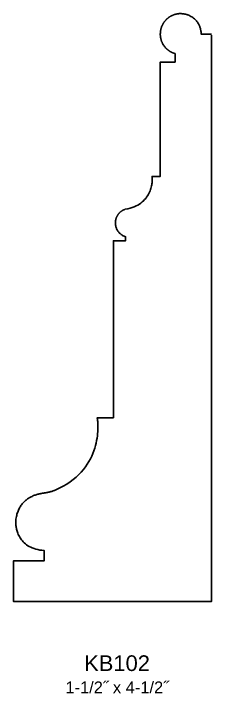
# Model space of a CAD drawing. Extents: x -7.6 to 25.2, y -14.8 to 21.1.
# Drawn here: x 7.14 to 8.65, y 4.96 to 10.16 of the extents above; entities that cross this region are included whole.
import ezdxf

# ---------------------------------------------------------------- set-up
doc = ezdxf.new("R2010")
doc.units = 0
doc.header["$MEASUREMENT"] = 0

# ---------------------------------------------------------------- blocks, each defined once
blk = doc.blocks.new('KB102')
at = {"flags": 128}
blk.add_lwpolyline([(0, 4.3435), (-0.0002, 4.3435), (-0.0007, 4.3435), (-0.0015, 4.3435), (-0.0027, 4.3435), (-0.0041, 4.3435), (-0.0058, 4.3435), (-0.0078, 4.3435), (-0.0099, 4.3435), (-0.0123, 4.3435), (-0.0148, 4.3435), (-0.0175, 4.3435), (-0.0204, 4.3435), (-0.0233, 4.3435), (-0.0264, 4.3435), (-0.0296, 4.3435), (-0.0328, 4.3435), (-0.036, 4.3435), (-0.0393, 4.3435), (-0.0426, 4.3435), (-0.0458, 4.3435), (-0.049, 4.3435), (-0.0522, 4.3435), (-0.0553, 4.3435), (-0.0582, 4.3435), (-0.0611, 4.3435), (-0.0638, 4.3435), (-0.0663, 4.3435), (-0.0687, 4.3435), (-0.0708, 4.3435), (-0.0728, 4.3435), (-0.0745, 4.3435), (-0.0759, 4.3435), (-0.0771, 4.3435), (-0.0779, 4.3435), (-0.0784, 4.3435), (-0.0786, 4.3435), (-0.0786, 4.3437), (-0.0786, 4.3444), (-0.0786, 4.3456), (-0.0786, 4.3471), (-0.0786, 4.3491), (-0.0787, 4.3514), (-0.0789, 4.3541), (-0.0792, 4.3571), (-0.0795, 4.3605), (-0.08, 4.3641), (-0.0806, 4.368), (-0.0813, 4.3721), (-0.0822, 4.3765), (-0.0833, 4.3811), (-0.0845, 4.3858), (-0.086, 4.3907), (-0.0877, 4.3958), (-0.0896, 4.401), (-0.0917, 4.4063), (-0.0942, 4.4116), (-0.0969, 4.417), (-0.0999, 4.4225), (-0.1032, 4.4279), (-0.1068, 4.4334), (-0.1108, 4.4388), (-0.1151, 4.4441), (-0.1198, 4.4494), (-0.1248, 4.4546), (-0.1303, 4.4597), (-0.1362, 4.4647), (-0.1425, 4.4694), (-0.1493, 4.474), (-0.1565, 4.4785), (-0.1642, 4.4826), (-0.1724, 4.4866), (-0.1811, 4.4903), (-0.1824, 4.4907), (-0.1837, 4.4911), (-0.185, 4.4915), (-0.1863, 4.4919), (-0.1876, 4.4923), (-0.189, 4.4927), (-0.1903, 4.493), (-0.1917, 4.4934), (-0.1931, 4.4938), (-0.1945, 4.4941), (-0.1959, 4.4944), (-0.1973, 4.4947), (-0.1988, 4.495), (-0.2002, 4.4953), (-0.2017, 4.4956), (-0.2032, 4.4959), (-0.2046, 4.4962), (-0.2061, 4.4965), (-0.2076, 4.4967), (-0.2092, 4.4969), (-0.2107, 4.4972), (-0.2122, 4.4974), (-0.2138, 4.4976), (-0.2153, 4.4978), (-0.2169, 4.498), (-0.2185, 4.4982), (-0.2201, 4.4984), (-0.2217, 4.4986), (-0.2233, 4.4988), (-0.2249, 4.4989), (-0.2265, 4.4991), (-0.2282, 4.4992), (-0.2298, 4.4994), (-0.2315, 4.4995), (-0.2332, 4.4996), (-0.2348, 4.4997), (-0.238, 4.4997), (-0.2412, 4.4996), (-0.2444, 4.4994), (-0.2476, 4.4992), (-0.2507, 4.4989), (-0.2538, 4.4986), (-0.257, 4.4981), (-0.2601, 4.4977), (-0.2632, 4.4971), (-0.2662, 4.4965), (-0.2693, 4.4959), (-0.2723, 4.4951), (-0.2753, 4.4944), (-0.2783, 4.4935), (-0.2812, 4.4926), (-0.2842, 4.4917), (-0.2871, 4.4907), (-0.29, 4.4896), (-0.2928, 4.4885), (-0.2956, 4.4873), (-0.2985, 4.4861), (-0.3012, 4.4849), (-0.304, 4.4835), (-0.3067, 4.4822), (-0.3093, 4.4808), (-0.312, 4.4793), (-0.3146, 4.4778), (-0.3172, 4.4762), (-0.3197, 4.4746), (-0.3222, 4.473), (-0.3247, 4.4713), (-0.3271, 4.4696), (-0.3295, 4.4678), (-0.3318, 4.466), (-0.3341, 4.4641), (-0.3364, 4.4622), (-0.3381, 4.4607), (-0.3398, 4.4592), (-0.3415, 4.4577), (-0.3431, 4.4561), (-0.3447, 4.4545), (-0.3463, 4.4529), (-0.3478, 4.4513), (-0.3493, 4.4496), (-0.3508, 4.448), (-0.3523, 4.4463), (-0.3537, 4.4446), (-0.3551, 4.4429), (-0.3565, 4.4412), (-0.3578, 4.4394), (-0.3592, 4.4377), (-0.3605, 4.4359), (-0.3617, 4.4342), (-0.3629, 4.4324), (-0.3641, 4.4307), (-0.3653, 4.4289), (-0.3665, 4.4272), (-0.3676, 4.4254), (-0.3686, 4.4236), (-0.3697, 4.4219), (-0.3707, 4.4202), (-0.3717, 4.4184), (-0.3727, 4.4167), (-0.3736, 4.415), (-0.3745, 4.4133), (-0.3753, 4.4116), (-0.3762, 4.4099), (-0.377, 4.4083), (-0.3777, 4.4066), (-0.3784, 4.405), (-0.3791, 4.4034), (-0.3798, 4.4018), (-0.3806, 4.3998), (-0.3814, 4.3977), (-0.3821, 4.3957), (-0.3828, 4.3936), (-0.3834, 4.3916), (-0.384, 4.3896), (-0.3845, 4.3876), (-0.3851, 4.3857), (-0.3856, 4.3837), (-0.386, 4.3818), (-0.3865, 4.3799), (-0.3869, 4.378), (-0.3872, 4.3762), (-0.3876, 4.3744), (-0.3879, 4.3726), (-0.3882, 4.3708), (-0.3885, 4.3691), (-0.3887, 4.3673), (-0.389, 4.3657), (-0.3892, 4.364), (-0.3894, 4.3624), (-0.3896, 4.3609), (-0.3897, 4.3593), (-0.3899, 4.3579), (-0.39, 4.3564), (-0.3901, 4.355), (-0.3903, 4.3536), (-0.3904, 4.3523), (-0.3905, 4.351), (-0.3906, 4.3498), (-0.3906, 4.3486), (-0.3907, 4.3475), (-0.3908, 4.3464), (-0.3909, 4.3454), (-0.391, 4.3444), (-0.3911, 4.3435), (-0.3911, 4.3419), (-0.391, 4.3401), (-0.391, 4.3382), (-0.3909, 4.3361), (-0.3907, 4.334), (-0.3906, 4.3317), (-0.3904, 4.3293), (-0.3901, 4.3268), (-0.3898, 4.3242), (-0.3894, 4.3215), (-0.389, 4.3188), (-0.3885, 4.3159), (-0.3879, 4.3129), (-0.3873, 4.3099), (-0.3866, 4.3068), (-0.3858, 4.3037), (-0.385, 4.3005), (-0.384, 4.2972), (-0.383, 4.2939), (-0.3818, 4.2906), (-0.3806, 4.2872), (-0.3793, 4.2838), (-0.3778, 4.2803), (-0.3763, 4.2768), (-0.3746, 4.2733), (-0.3728, 4.2699), (-0.3709, 4.2663), (-0.3689, 4.2628), (-0.3668, 4.2593), (-0.3645, 4.2559), (-0.362, 4.2524), (-0.3595, 4.2489), (-0.3568, 4.2455), (-0.3539, 4.2421), (-0.3509, 4.2387), (-0.3477, 4.2354), (-0.3463, 4.234), (-0.3449, 4.2326), (-0.3435, 4.2313), (-0.3421, 4.2299), (-0.3406, 4.2285), (-0.3391, 4.2272), (-0.3375, 4.2258), (-0.336, 4.2245), (-0.3344, 4.2232), (-0.3328, 4.2218), (-0.3311, 4.2205), (-0.3294, 4.2192), (-0.3277, 4.2179), (-0.326, 4.2167), (-0.3242, 4.2154), (-0.3224, 4.2142), (-0.3206, 4.2129), (-0.3187, 4.2117), (-0.3168, 4.2105), (-0.3148, 4.2093), (-0.3128, 4.2082), (-0.3108, 4.207), (-0.3088, 4.2059), (-0.3067, 4.2048), (-0.3045, 4.2037), (-0.3024, 4.2027), (-0.3001, 4.2016), (-0.2979, 4.2006), (-0.2956, 4.1996), (-0.2933, 4.1987), (-0.2909, 4.1977), (-0.2884, 4.1968), (-0.286, 4.1959), (-0.2835, 4.1951), (-0.2809, 4.1942), (-0.2783, 4.1934), (-0.2783, 4.1933), (-0.2783, 4.1929), (-0.2783, 4.1922), (-0.2783, 4.1912), (-0.2783, 4.19), (-0.2783, 4.1887), (-0.2783, 4.1871), (-0.2783, 4.1853), (-0.2783, 4.1834), (-0.2783, 4.1813), (-0.2783, 4.1791), (-0.2783, 4.1767), (-0.2783, 4.1743), (-0.2783, 4.1718), (-0.2783, 4.1692), (-0.2783, 4.1666), (-0.2783, 4.1639), (-0.2783, 4.1612), (-0.2783, 4.1585), (-0.2783, 4.1559), (-0.2783, 4.1533), (-0.2783, 4.1507), (-0.2783, 4.1482), (-0.2783, 4.1457), (-0.2783, 4.1434), (-0.2783, 4.1412), (-0.2783, 4.1391), (-0.2783, 4.1372), (-0.2783, 4.1354), (-0.2783, 4.1338), (-0.2783, 4.1324), (-0.2783, 4.1312), (-0.2783, 4.1303), (-0.2783, 4.1296), (-0.2783, 4.1292), (-0.2783, 4.129), (-0.2786, 4.129), (-0.2793, 4.129), (-0.2805, 4.129), (-0.2822, 4.129), (-0.2842, 4.129), (-0.2867, 4.129), (-0.2894, 4.129), (-0.2925, 4.129), (-0.2959, 4.129), (-0.2996, 4.129), (-0.3035, 4.129), (-0.3075, 4.129), (-0.3118, 4.129), (-0.3162, 4.129), (-0.3207, 4.129), (-0.3253, 4.129), (-0.33, 4.129), (-0.3347, 4.129), (-0.3394, 4.129), (-0.344, 4.129), (-0.3487, 4.129), (-0.3532, 4.129), (-0.3576, 4.129), (-0.3618, 4.129), (-0.3659, 4.129), (-0.3698, 4.129), (-0.3735, 4.129), (-0.3768, 4.129), (-0.3799, 4.129), (-0.3827, 4.129), (-0.3852, 4.129), (-0.3872, 4.129), (-0.3889, 4.129), (-0.3901, 4.129), (-0.3908, 4.129), (-0.3911, 4.129), (-0.3911, 4.127), (-0.3911, 4.1212), (-0.3911, 4.1118), (-0.3911, 4.099), (-0.3911, 4.0831), (-0.3911, 4.0642), (-0.3911, 4.0427), (-0.3911, 4.0186), (-0.3911, 3.9923), (-0.3911, 3.964), (-0.3911, 3.9339), (-0.3911, 3.9022), (-0.3911, 3.8691), (-0.3911, 3.835), (-0.3911, 3.7999), (-0.3911, 3.7642), (-0.3911, 3.728), (-0.3911, 3.6916), (-0.3911, 3.6551), (-0.3911, 3.6189), (-0.3911, 3.5832), (-0.3911, 3.5481), (-0.3911, 3.514), (-0.3911, 3.4809), (-0.3911, 3.4492), (-0.3911, 3.4191), (-0.3911, 3.3908), (-0.3911, 3.3645), (-0.3911, 3.3404), (-0.3911, 3.3189), (-0.3911, 3.3), (-0.3911, 3.2841), (-0.3911, 3.2713), (-0.3911, 3.2619), (-0.3911, 3.2561), (-0.3911, 3.2541), (-0.3912, 3.2541), (-0.3916, 3.2541), (-0.3923, 3.2541), (-0.3932, 3.2541), (-0.3944, 3.2541), (-0.3957, 3.2541), (-0.3972, 3.2541), (-0.399, 3.2541), (-0.4008, 3.2541), (-0.4029, 3.2541), (-0.405, 3.2541), (-0.4073, 3.2541), (-0.4096, 3.2541), (-0.4121, 3.2541), (-0.4146, 3.2541), (-0.4171, 3.2541), (-0.4197, 3.2541), (-0.4223, 3.2541), (-0.4249, 3.2541), (-0.4275, 3.2541), (-0.4301, 3.2541), (-0.4326, 3.2541), (-0.435, 3.2541), (-0.4374, 3.2541), (-0.4396, 3.2541), (-0.4418, 3.2541), (-0.4438, 3.2541), (-0.4457, 3.2541), (-0.4474, 3.2541), (-0.4489, 3.2541), (-0.4503, 3.2541), (-0.4514, 3.2541), (-0.4523, 3.2541), (-0.453, 3.2541), (-0.4534, 3.2541), (-0.4536, 3.2541), (-0.4535, 3.2536), (-0.4534, 3.2522), (-0.4532, 3.2499), (-0.453, 3.2467), (-0.4528, 3.2428), (-0.4527, 3.2382), (-0.4527, 3.2328), (-0.4528, 3.2268), (-0.453, 3.2203), (-0.4535, 3.2132), (-0.4543, 3.2056), (-0.4553, 3.1976), (-0.4566, 3.1891), (-0.4583, 3.1804), (-0.4603, 3.1713), (-0.4628, 3.162), (-0.4658, 3.1526), (-0.4693, 3.1429), (-0.4733, 3.1332), (-0.4778, 3.1235), (-0.483, 3.1137), (-0.4888, 3.104), (-0.4953, 3.0944), (-0.5026, 3.085), (-0.5105, 3.0758), (-0.5193, 3.0668), (-0.5289, 3.0581), (-0.5394, 3.0498), (-0.5508, 3.0419), (-0.5631, 3.0344), (-0.5764, 3.0275), (-0.5907, 3.021), (-0.606, 3.0152), (-0.6225, 3.0101), (-0.6401, 3.0056), (-0.6588, 3.0019), (-0.6615, 3.001), (-0.6642, 3.0001), (-0.6668, 2.9991), (-0.6694, 2.9981), (-0.6719, 2.997), (-0.6744, 2.9959), (-0.6768, 2.9947), (-0.6792, 2.9934), (-0.6815, 2.9921), (-0.6838, 2.9908), (-0.686, 2.9894), (-0.6882, 2.9879), (-0.6903, 2.9864), (-0.6924, 2.9849), (-0.6945, 2.9833), (-0.6964, 2.9816), (-0.6984, 2.9799), (-0.7003, 2.9781), (-0.7022, 2.9763), (-0.704, 2.9744), (-0.7057, 2.9724), (-0.7075, 2.9704), (-0.7092, 2.9684), (-0.7108, 2.9662), (-0.7124, 2.9641), (-0.714, 2.9618), (-0.7155, 2.9596), (-0.717, 2.9572), (-0.7184, 2.9548), (-0.7199, 2.9523), (-0.7212, 2.9498), (-0.7226, 2.9472), (-0.7239, 2.9446), (-0.7252, 2.9419), (-0.7264, 2.9392), (-0.7276, 2.9363), (-0.729, 2.9325), (-0.7302, 2.9286), (-0.7313, 2.9246), (-0.7323, 2.9204), (-0.7331, 2.9162), (-0.7337, 2.9118), (-0.7341, 2.9074), (-0.7344, 2.903), (-0.7345, 2.8985), (-0.7345, 2.8939), (-0.7342, 2.8893), (-0.7338, 2.8847), (-0.7332, 2.8801), (-0.7323, 2.8754), (-0.7313, 2.8708), (-0.7301, 2.8662), (-0.7286, 2.8616), (-0.727, 2.857), (-0.7251, 2.8525), (-0.723, 2.8481), (-0.7207, 2.8437), (-0.7182, 2.8394), (-0.7154, 2.8351), (-0.7124, 2.831), (-0.7092, 2.827), (-0.7057, 2.8231), (-0.7019, 2.8193), (-0.6979, 2.8156), (-0.6936, 2.8121), (-0.6891, 2.8088), (-0.6843, 2.8056), (-0.6793, 2.8026), (-0.6739, 2.7997), (-0.6683, 2.7971), (-0.6624, 2.7947), (-0.6562, 2.7925), (-0.6562, 2.7924), (-0.6562, 2.7922), (-0.6562, 2.7918), (-0.6562, 2.7914), (-0.6562, 2.7908), (-0.6562, 2.7901), (-0.6562, 2.7894), (-0.6562, 2.7885), (-0.6562, 2.7876), (-0.6562, 2.7866), (-0.6562, 2.7855), (-0.6562, 2.7844), (-0.6562, 2.7832), (-0.6562, 2.782), (-0.6562, 2.7807), (-0.6562, 2.7794), (-0.6562, 2.7781), (-0.6562, 2.7768), (-0.6562, 2.7755), (-0.6562, 2.7742), (-0.6562, 2.773), (-0.6562, 2.7717), (-0.6562, 2.7705), (-0.6562, 2.7693), (-0.6562, 2.7682), (-0.6562, 2.7671), (-0.6562, 2.7661), (-0.6562, 2.7651), (-0.6562, 2.7643), (-0.6562, 2.7635), (-0.6562, 2.7628), (-0.6562, 2.7623), (-0.6562, 2.7618), (-0.6562, 2.7615), (-0.6562, 2.7613), (-0.6562, 2.7612), (-0.6564, 2.7612), (-0.657, 2.7612), (-0.6581, 2.7612), (-0.6594, 2.7612), (-0.6611, 2.7612), (-0.6632, 2.7612), (-0.6655, 2.7612), (-0.668, 2.7612), (-0.6709, 2.7612), (-0.6739, 2.7612), (-0.6771, 2.7612), (-0.6805, 2.7612), (-0.6841, 2.7612), (-0.6877, 2.7612), (-0.6915, 2.7612), (-0.6953, 2.7612), (-0.6992, 2.7612), (-0.7031, 2.7612), (-0.707, 2.7612), (-0.7109, 2.7612), (-0.7147, 2.7612), (-0.7185, 2.7612), (-0.7221, 2.7612), (-0.7257, 2.7612), (-0.7291, 2.7612), (-0.7323, 2.7612), (-0.7353, 2.7612), (-0.7381, 2.7612), (-0.7407, 2.7612), (-0.743, 2.7612), (-0.745, 2.7612), (-0.7467, 2.7612), (-0.7481, 2.7612), (-0.7491, 2.7612), (-0.7497, 2.7612), (-0.75, 2.7612), (-0.75, 2.7581), (-0.75, 2.7491), (-0.75, 2.7345), (-0.75, 2.7147), (-0.75, 2.6901), (-0.75, 2.6608), (-0.75, 2.6275), (-0.75, 2.5902), (-0.75, 2.5495), (-0.75, 2.5057), (-0.75, 2.459), (-0.75, 2.41), (-0.75, 2.3588), (-0.75, 2.3059), (-0.75, 2.2516), (-0.75, 2.1962), (-0.75, 2.1402), (-0.75, 2.0838), (-0.75, 2.0274), (-0.75, 1.9714), (-0.75, 1.916), (-0.75, 1.8617), (-0.75, 1.8088), (-0.75, 1.7576), (-0.75, 1.7086), (-0.75, 1.6619), (-0.75, 1.6181), (-0.75, 1.5774), (-0.75, 1.5401), (-0.75, 1.5067), (-0.75, 1.4775), (-0.75, 1.4528), (-0.75, 1.433), (-0.75, 1.4185), (-0.75, 1.4095), (-0.75, 1.4064), (-0.7502, 1.4064), (-0.7511, 1.4064), (-0.7524, 1.4064), (-0.7542, 1.4064), (-0.7564, 1.4064), (-0.7591, 1.4064), (-0.7621, 1.4064), (-0.7655, 1.4064), (-0.7692, 1.4064), (-0.7732, 1.4064), (-0.7774, 1.4064), (-0.7819, 1.4064), (-0.7866, 1.4064), (-0.7914, 1.4064), (-0.7963, 1.4064), (-0.8013, 1.4064), (-0.8064, 1.4064), (-0.8116, 1.4064), (-0.8167, 1.4064), (-0.8218, 1.4064), (-0.8268, 1.4064), (-0.8318, 1.4064), (-0.8366, 1.4064), (-0.8412, 1.4064), (-0.8457, 1.4064), (-0.8499, 1.4064), (-0.8539, 1.4064), (-0.8576, 1.4064), (-0.861, 1.4064), (-0.8641, 1.4064), (-0.8667, 1.4064), (-0.869, 1.4064), (-0.8708, 1.4064), (-0.8721, 1.4064), (-0.8729, 1.4064), (-0.8732, 1.4064), (-0.873, 1.4055), (-0.8726, 1.4029), (-0.872, 1.3987), (-0.8712, 1.393), (-0.8704, 1.3858), (-0.8696, 1.3772), (-0.8689, 1.3673), (-0.8684, 1.3562), (-0.868, 1.3438), (-0.868, 1.3305), (-0.8683, 1.3161), (-0.869, 1.3007), (-0.8703, 1.2845), (-0.8721, 1.2676), (-0.8745, 1.2499), (-0.8777, 1.2316), (-0.8816, 1.2128), (-0.8864, 1.1935), (-0.8921, 1.1738), (-0.8988, 1.1538), (-0.9065, 1.1335), (-0.9153, 1.1131), (-0.9254, 1.0926), (-0.9367, 1.0721), (-0.9493, 1.0516), (-0.9634, 1.0313), (-0.9789, 1.0112), (-0.996, 0.9915), (-1.0146, 0.972), (-1.035, 0.9531), (-1.0571, 0.9346), (-1.081, 0.9168), (-1.1068, 0.8996), (-1.1346, 0.8832), (-1.1644, 0.8677), (-1.1963, 0.853), (-1.2002, 0.8512), (-1.2042, 0.8495), (-1.2081, 0.8479), (-1.2121, 0.8464), (-1.2161, 0.845), (-1.2201, 0.8437), (-1.2242, 0.8425), (-1.2282, 0.8413), (-1.2323, 0.8402), (-1.2363, 0.8392), (-1.2404, 0.8382), (-1.2445, 0.8373), (-1.2486, 0.8364), (-1.2527, 0.8356), (-1.2568, 0.8348), (-1.2609, 0.834), (-1.265, 0.8333), (-1.269, 0.8326), (-1.2731, 0.8319), (-1.2772, 0.8312), (-1.2813, 0.8305), (-1.2854, 0.8298), (-1.2895, 0.8291), (-1.2936, 0.8285), (-1.2977, 0.8278), (-1.3017, 0.827), (-1.3058, 0.8263), (-1.3098, 0.8255), (-1.3138, 0.8247), (-1.3179, 0.8239), (-1.3219, 0.823), (-1.3258, 0.822), (-1.3298, 0.821), (-1.3338, 0.82), (-1.3377, 0.8188), (-1.3416, 0.8176), (-1.3477, 0.8155), (-1.3537, 0.8132), (-1.3598, 0.8107), (-1.3658, 0.8081), (-1.3718, 0.8054), (-1.3778, 0.8025), (-1.3837, 0.7994), (-1.3895, 0.7961), (-1.3953, 0.7927), (-1.401, 0.789), (-1.4067, 0.7852), (-1.4122, 0.7812), (-1.4177, 0.777), (-1.423, 0.7726), (-1.4282, 0.7679), (-1.4333, 0.7631), (-1.4383, 0.758), (-1.4432, 0.7526), (-1.4479, 0.747), (-1.4524, 0.7412), (-1.4568, 0.7352), (-1.461, 0.7288), (-1.465, 0.7222), (-1.4688, 0.7154), (-1.4724, 0.7082), (-1.4758, 0.7008), (-1.4791, 0.6931), (-1.482, 0.685), (-1.4848, 0.6767), (-1.4873, 0.6681), (-1.4896, 0.6591), (-1.4916, 0.6499), (-1.4933, 0.6403), (-1.4948, 0.6304), (-1.496, 0.6201), (-1.4969, 0.6095), (-1.4969, 0.6073), (-1.4968, 0.6045), (-1.4967, 0.6009), (-1.4965, 0.5968), (-1.4962, 0.592), (-1.4957, 0.5868), (-1.4951, 0.581), (-1.4942, 0.5748), (-1.4932, 0.5682), (-1.4918, 0.5612), (-1.4902, 0.5539), (-1.4883, 0.5463), (-1.4861, 0.5385), (-1.4835, 0.5305), (-1.4804, 0.5223), (-1.477, 0.5141), (-1.4731, 0.5057), (-1.4688, 0.4973), (-1.464, 0.489), (-1.4586, 0.4807), (-1.4527, 0.4725), (-1.4462, 0.4645), (-1.439, 0.4566), (-1.4313, 0.449), (-1.4229, 0.4416), (-1.4138, 0.4346), (-1.4039, 0.4279), (-1.3934, 0.4216), (-1.382, 0.4157), (-1.3699, 0.4103), (-1.3569, 0.4055), (-1.3431, 0.4012), (-1.3284, 0.3975), (-1.3128, 0.3945), (-1.2963, 0.3922), (-1.2788, 0.3906), (-1.2788, 0.3904), (-1.2788, 0.3899), (-1.2788, 0.3891), (-1.2788, 0.3879), (-1.2788, 0.3865), (-1.2788, 0.3848), (-1.2788, 0.3829), (-1.2788, 0.3807), (-1.2788, 0.3784), (-1.2788, 0.3759), (-1.2788, 0.3732), (-1.2788, 0.3703), (-1.2788, 0.3674), (-1.2788, 0.3643), (-1.2788, 0.3612), (-1.2788, 0.358), (-1.2788, 0.3548), (-1.2788, 0.3515), (-1.2788, 0.3483), (-1.2788, 0.3451), (-1.2788, 0.3419), (-1.2788, 0.3387), (-1.2788, 0.3357), (-1.2788, 0.3327), (-1.2788, 0.3299), (-1.2788, 0.3272), (-1.2788, 0.3247), (-1.2788, 0.3223), (-1.2788, 0.3202), (-1.2788, 0.3183), (-1.2788, 0.3166), (-1.2788, 0.3152), (-1.2788, 0.314), (-1.2788, 0.3132), (-1.2788, 0.3127), (-1.2788, 0.3125), (-1.2793, 0.3125), (-1.2808, 0.3125), (-1.2834, 0.3125), (-1.2868, 0.3125), (-1.2911, 0.3125), (-1.2961, 0.3125), (-1.3019, 0.3125), (-1.3083, 0.3125), (-1.3154, 0.3125), (-1.323, 0.3125), (-1.331, 0.3125), (-1.3395, 0.3125), (-1.3484, 0.3125), (-1.3575, 0.3125), (-1.3669, 0.3125), (-1.3765, 0.3125), (-1.3862, 0.3125), (-1.3959, 0.3125), (-1.4057, 0.3125), (-1.4154, 0.3125), (-1.425, 0.3125), (-1.4344, 0.3125), (-1.4435, 0.3125), (-1.4524, 0.3125), (-1.4608, 0.3125), (-1.4689, 0.3125), (-1.4765, 0.3125), (-1.4835, 0.3125), (-1.49, 0.3125), (-1.4958, 0.3125), (-1.5008, 0.3125), (-1.5051, 0.3125), (-1.5085, 0.3125), (-1.511, 0.3125), (-1.5126, 0.3125), (-1.5131, 0.3125), (-1.5131, 0.3118), (-1.5131, 0.3097), (-1.5131, 0.3063), (-1.5131, 0.3018), (-1.5131, 0.2961), (-1.5131, 0.2893), (-1.5131, 0.2816), (-1.5131, 0.273), (-1.5131, 0.2636), (-1.5131, 0.2535), (-1.5131, 0.2428), (-1.5131, 0.2315), (-1.5131, 0.2197), (-1.5131, 0.2075), (-1.5131, 0.1949), (-1.5131, 0.1822), (-1.5131, 0.1692), (-1.5131, 0.1562), (-1.5131, 0.1432), (-1.5131, 0.1303), (-1.5131, 0.1175), (-1.5131, 0.105), (-1.5131, 0.0928), (-1.5131, 0.081), (-1.5131, 0.0697), (-1.5131, 0.0589), (-1.5131, 0.0488), (-1.5131, 0.0394), (-1.5131, 0.0308), (-1.5131, 0.0231), (-1.5131, 0.0164), (-1.5131, 0.0107), (-1.5131, 0.0061), (-1.5131, 0.0028), (-1.5131, 0.0007), (-1.5131, 0), (-1.5097, 0), (-1.4996, 0), (-1.4833, 0), (-1.4612, 0), (-1.4337, 0), (-1.401, 0), (-1.3637, 0), (-1.3222, 0), (-1.2767, 0), (-1.2277, 0), (-1.1756, 0), (-1.1208, 0), (-1.0637, 0), (-1.0046, 0), (-0.9439, 0), (-0.8821, 0), (-0.8195, 0), (-0.7566, 0), (-0.6936, 0), (-0.631, 0), (-0.5692, 0), (-0.5085, 0), (-0.4494, 0), (-0.3923, 0), (-0.3375, 0), (-0.2854, 0), (-0.2364, 0), (-0.191, 0), (-0.1494, 0), (-0.1121, 0), (-0.0795, 0), (-0.0519, 0), (-0.0298, 0), (-0.0135, 0), (-0.0034, 0), (0, 0), (0, 0.0099), (0, 0.0387), (0, 0.0855), (0, 0.149), (0, 0.2281), (0, 0.3217), (0, 0.4288), (0, 0.5482), (0, 0.6787), (0, 0.8192), (0, 0.9688), (0, 1.1261), (0, 1.2901), (0, 1.4598), (0, 1.6338), (0, 1.8113), (0, 1.991), (0, 2.1718), (0, 2.3525), (0, 2.5322), (0, 2.7097), (0, 2.8838), (0, 3.0534), (0, 3.2174), (0, 3.3747), (0, 3.5243), (0, 3.6648), (0, 3.7954), (0, 3.9147), (0, 4.0218), (0, 4.1154), (0, 4.1946), (0, 4.258), (0, 4.3048), (0, 4.3336)], dxfattribs=at)

msp = doc.modelspace()

# ---------------------------------------------------------------- block references
at = {"linetype": 'Continuous'}
msp.add_blockref('KB102', (8.6549, 5.6651), dxfattribs=at)

# ---------------------------------------------------------------- texts
at = {"linetype": 'Continuous', "lineweight": 0, "insert": (7.9331, 5.2537), "char_height": 0.12, "width": 2.890217, "attachment_point": 2}
msp.add_mtext('{\\fArial|b0|i0|c0|p34;KB102\\P\\H0.75x;1-1/2˝ x 4-1/2˝}', dxfattribs=at)

doc.saveas('drawing.dxf')
